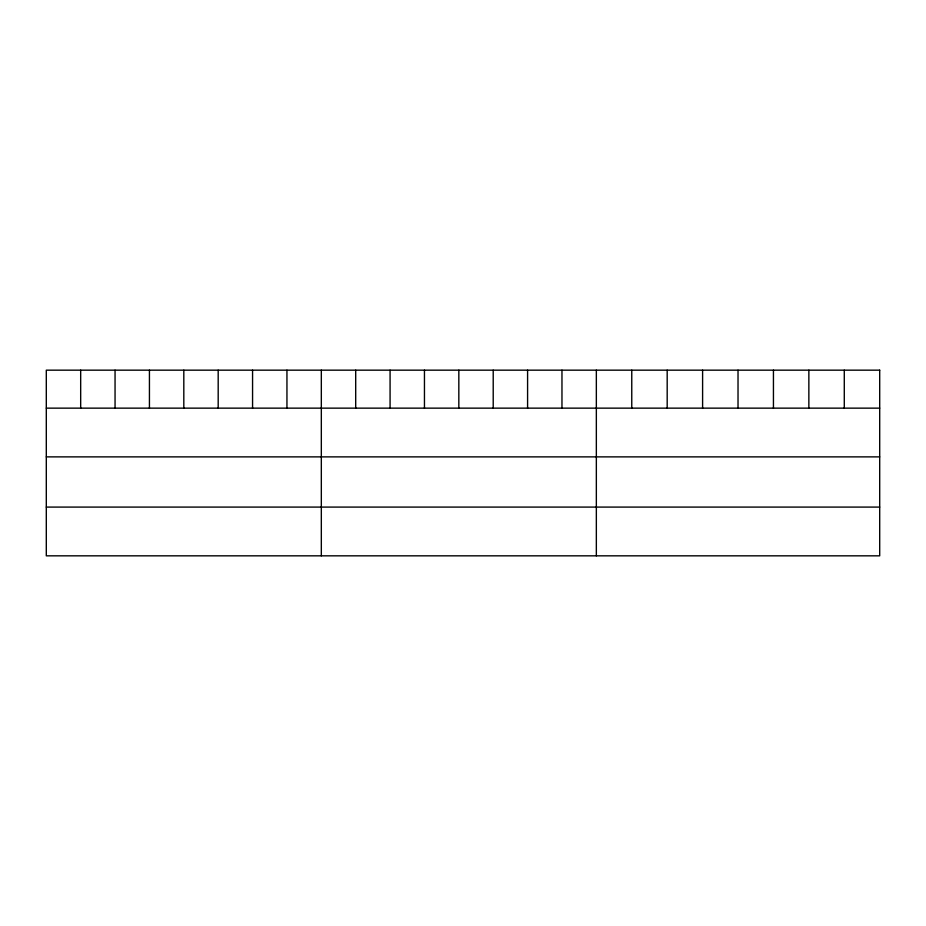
<?xml version="1.0" encoding="UTF-8"?>
<svg xmlns="http://www.w3.org/2000/svg" width="926" height="926" viewBox="0 0 926 926"><rect width="100%" height="100%" fill="white"/><g stroke="black" fill="none" stroke-linecap="round" stroke-linejoin="round"><path stroke-width="1.39" d="M46.3 408.146L879.7 408.146M46.3 456.877L879.7 456.877M46.3 507.089L879.7 507.089M844.28 370.168L844.28 408.146M808.861 370.168L808.861 408.146M773.442 370.168L773.442 408.146M738.022 370.168L738.022 408.146M702.602 370.168L702.602 408.146M667.183 370.168L667.183 408.146M631.763 370.168L631.763 408.146M596.344 370.168L596.344 555.832M561.966 370.168L561.966 408.146M527.588 370.168L527.588 408.146M493.211 370.168L493.211 408.146M458.833 370.168L458.833 408.146M424.455 370.168L424.455 408.146M390.077 370.168L390.077 408.146M355.7 370.168L355.7 408.146M321.322 370.168L321.322 555.832M286.944 370.168L286.944 408.146M252.566 370.168L252.566 408.146M218.189 370.168L218.189 408.146M183.811 370.168L183.811 408.146M149.433 370.168L149.433 408.146M115.056 370.168L115.056 408.146M80.678 370.168L80.678 408.146M879.7 370.168L46.3 370.168L46.3 555.832L879.7 555.832L879.7 370.168"/></g></svg>
